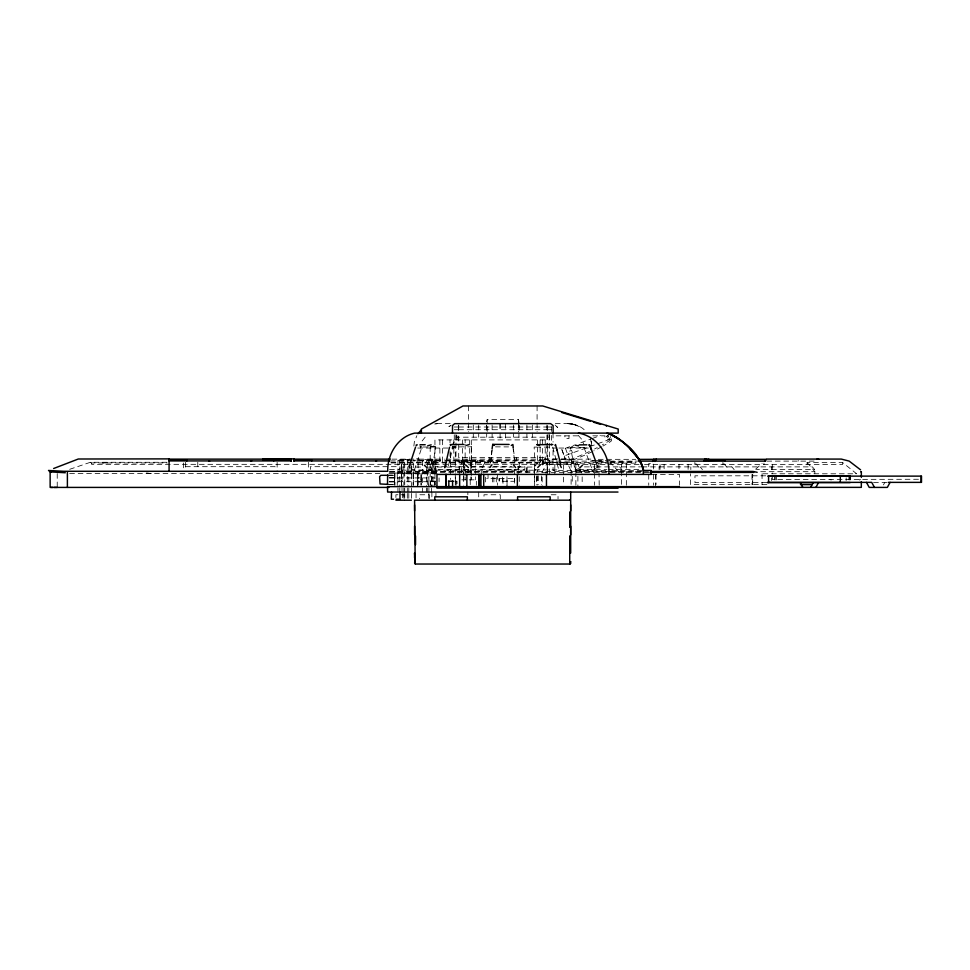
<?xml version="1.0" encoding="UTF-8"?>
<svg xmlns="http://www.w3.org/2000/svg" width="970" height="970" viewBox="0 0 970 970"><rect width="100%" height="100%" fill="white"/><g stroke="black" fill="none" stroke-linecap="round" stroke-linejoin="round"><path stroke-width="0.73" stroke-dasharray="4.85 3.64" d="M401.398 486.625L401.398 467.055L422.556 467.055M434.936 473.045L434.948 460.265M465.139 479.835L465.139 476.961M465.139 475.518L465.139 466.897M465.139 465.454C460.52 455.73 473.13 464.703 465.151 461.247M526.892 472.475L526.904 464.327M389.322 472.463L534.373 472.463L534.373 467.055L517.75 467.055M507.043 485.267L507.055 477.119M435.93 496.798L435.942 493.233M459.21 470.353L459.234 467.055L459.234 473.845M394.547 483.606L394.547 476.052M417.718 481.799C415.584 478.792 420.98 475.07 421.125 479.301C422.338 484.139 415.415 481.92 417.706 477.798M421.113 481.799L421.101 477.798M621.818 461.793L622.085 461.162M420.677 448.043L420.75 446.03M541.903 463.466C544.303 456.53 541.696 468.389 543.224 464.036L542.739 465.054L543.224 461.138A2.716 1.188 90 0 1 543.382 461.114L608.057 461.114M547.638 472.402L547.383 466.885M918.469 479.265L772.338 479.519L772.338 477.252M413.863 446.03L414.36 441.896L416.857 435.712M490.335 463.199L491.887 450.298M490.662 462.617L492.214 449.716M410.904 468.571L414.348 470.159L431.892 470.111L435.772 446.976L432.329 445.388M547.407 467.091L547.419 467.722L547.419 466.994M464.739 460.265C468.437 459.259 473.796 461.744 469.977 465.794M414.348 470.159L421.914 447.012L428.837 447M547.201 463.563L543.527 463.284L547.177 463.078L547.177 468.898L547.686 462.811L543.867 462.472L557.483 462.472M883.452 484.891L884.822 482.369M422.132 440.95L426.715 435.227M541.769 472.608L547.177 463.078M539.296 463.648L540.702 461.283A2.983 0.97 -90 0 1 541.042 460.944L541.042 458.883L568.784 458.919L571.33 460.362L577.283 472.293M536.689 472.414L538.18 469.662M610.178 471.444L540.848 471.444L536.592 472.135M437.191 473.845L401.398 473.845L403.362 471.505L526.904 471.505L526.904 462.278M452.917 443.593L454.275 441.993M389.334 471.287L534.264 471.287L535.792 469.565M519.108 423.211L518.429 419.537L487.207 419.537L486.528 421.732M755.63 469.213L762.129 463.43M461.732 472.39L461.72 460.471L465.588 460.265M859.347 480.017L860.548 479.519M450.626 425.563L448.892 426.667L451.984 424.69M543.564 459.525L593.482 459.077M595.859 468.377L592.415 470.171L575.21 470.292L570.384 447.485L573.828 445.703M570.384 447.485L583.964 447.388L586.268 446.2M575.21 470.292L578.654 468.498M499.15 481.29L499.15 478.574L499.15 481.29L514.561 481.29L514.985 479.58L514.561 478.574L486.685 478.477M514.561 478.574L514.561 481.29M592.428 451.571A220.348 220.348 0 0 1 573.331 459.828L569.839 460.326L565.219 458.749L561.872 449.571L573.84 445.218M580.836 442.672L590.851 439.022M592.039 438.598L600.515 435.506M561.872 449.571L564.2 455.948L611.536 438.719L610.773 436.585M569.62 459.756L570.384 459.477A218.99 218.99 0 0 0 589.323 451.559M69.67 469.31L90.404 462.278L167.434 462.278M855.504 473.639L855.649 473.76M545.273 472.948L547.674 472.414M434.621 424.011L437.567 423.611L433.893 424.011M492.275 460.265C484.988 460.156 480.211 467.625 481.423 474.403M632.367 461.114L631.191 461.793L609.233 461.793M502.072 460.92L500.435 461.599L459.707 461.599L454.312 460.265M387.624 484.588L394.547 484.539M430.231 446.988L435.772 446.976M107.136 462.945L100.322 462.945M436.852 423.611L451.426 423.611M555.325 423.611C565.449 423.199 577.405 422.459 585.043 430.547M572.627 424.011L568.408 423.611M454.275 427.006L458.349 427.006M458.701 427.006L546.934 427.006M547.286 427.006L551.348 427.006M454.275 429.722L458.349 429.722M458.701 429.722L546.934 429.722M547.286 429.722L551.348 429.722M556.089 435.833L579.781 435.833M592.84 435.833L604.953 435.833A2.789 2.789 0 0 0 607.317 439.252A2.789 2.789 0 0 0 610.469 436.548M430.498 446.697L434.936 446.697M452.299 446.697L455.294 446.697L455.294 472.329M417.755 448.043L454.275 448.043L454.275 445.812M557.362 448.043L551.372 448.043L551.372 443.605M558.865 448.043L588.353 448.043M392.038 459.137L416.154 459.137M418.87 459.137L444.502 459.137M446.018 459.137L541.042 459.137M598.272 459.331L635.799 459.331M409.873 459.465L404.732 459.465L404.732 485.109M411.85 460.241L398.621 460.241L398.621 460.92M413.232 460.241L416.154 460.241M418.87 460.241L444.296 460.265M445.642 460.265L549.65 460.265M596.235 460.435L592.015 460.435L592.015 461.114M596.768 460.435L612.531 460.301L612.531 461.114M390.51 460.92L408.988 460.92M410.116 460.92L416.154 460.92M418.87 460.92L541.042 460.92M609.56 461.114L636.635 461.114M766.833 461.114L814.072 461.114L814.072 460.435M597.52 461.793L608.202 461.793M390.898 462.278L561.084 462.278M562.576 462.278L567.038 462.278L571.682 472.341M558.999 462.472L636.15 462.472M807.113 464.509L807.113 462.472L842.554 462.472L856.619 473.796L759.752 473.784M90.404 462.278L91.556 462.957L167.252 462.957M391.092 462.957L537.792 462.957L537.792 464.327M547.686 462.811L561.497 463.151M563.012 463.151L637.047 463.151M598.866 463.539L599.193 485.267M407.958 464.327L91.556 464.327L91.556 462.957M408.952 464.327L512.075 464.327M513.203 464.327L567.038 464.327L567.038 462.278M639 464.509L547.904 464.509L547.904 463.151M644.456 464.509L842.554 464.509L842.554 462.472M185.5 466.691L275.092 466.691L275.092 469.407M463.648 466.691L435.275 466.691L435.275 469.407L524.867 469.407L524.867 466.691L517.398 466.691M471.105 466.691L487.534 466.691M493.512 466.691L511.433 466.691M584.437 466.885L594.986 466.885M596.162 466.885L640.515 466.885M642.007 466.885L812.423 466.885L814.691 469.601L756.442 469.601M428.594 467.055L445.218 467.055M446.733 467.055L464.86 467.055M470.899 467.055L490.553 467.055M492.057 467.055L516.234 467.055M389.528 469.407L399.979 469.407L399.979 466.691L310.388 466.691L310.388 469.407M578.581 469.601L606.977 469.601M608.408 469.601L641.303 469.601M401.398 470.183L534.373 470.195L534.373 472.463M605.765 470.45L553.045 470.45L553.045 448.043M611.791 470.45L641.91 470.45M389.928 471.505L402.016 471.505M611.682 471.444L641.825 471.444M575.865 471.699L648.469 471.699M760.722 471.699L814.848 471.699L814.848 473.772M649.076 472.414L541.066 472.414L540.848 471.444M436.185 473.045L421.016 473.045L421.016 485.109M69.646 473.603L379.84 473.603M388.934 473.603L435.906 473.603M651.961 474.403L679.424 474.403L679.424 485.267M389.394 475.288L394.96 475.288M765.718 475.809L694.969 475.809L694.969 482.599L768.592 482.599M389.115 477.798L397.263 477.798M389.406 477.931L434.56 477.931M461.793 479.835L466.061 479.835M469.25 479.835L476.331 479.835L476.331 485.267M435.627 481.193L428.413 481.193L428.413 485.267M454.736 481.193L457.015 481.193L457.015 485.267M389.406 481.726L434.56 481.726M389.115 481.872L397.263 481.872M873.534 482.369L888.265 482.369M389.394 484.369L394.96 484.369M766.906 484.624L690.531 484.624L690.531 473.772M397.942 494.761L395.905 494.761L395.905 497.477M401.034 494.761L404.053 494.761L404.053 498.835M551.19 494.761L558.029 494.761L558.029 498.835M537.004 447.097L534.143 447.085L535.222 469.88L558.768 469.916L552.73 447.121L538.435 447.097M458.749 460.265L463.745 460.265L463.745 472.305M495.476 446.855L508.559 446.903M489.801 469.771L515.591 469.856M387.624 475.082L394.547 475.118M458.07 460.92C463.454 462.144 465.83 469.371 465.139 474.403M151.259 473.603L144.712 472.669M830.005 479.519L831.205 480.017M466.897 462.314L466.364 462.156M567.899 423.611L573.488 424.423M419.622 445.957L421.914 447.012M429.601 469.056L431.892 470.111M537.792 462.957L537.501 462.278L534.373 467.843L534.373 467.055M555.095 425.005L557.629 427.54L555.082 424.545M464.812 463.296L461.72 460.471M578.314 435.481L581.794 439.349L583.867 444.478M807.113 462.472L814.848 471.699M731.889 466.885L734.169 469.601M723.887 463.624L728.725 469.395M700.17 466.885L702.45 469.601M695.829 463.624L700.655 469.395M619.648 466.885L621.915 469.601M618.411 471.699L610.676 462.472L610.676 464.509M579.284 467.504L576.968 462.472L576.968 464.509M579.854 468.765L582.17 473.796M583.964 447.388L592.415 470.171M611.391 438.767L611.512 439.107A2.037 2.037 0 0 1 610.663 441.532A220.348 220.348 0 0 1 602.964 446.042M610.118 439.228L609.96 440.38A218.99 218.99 0 0 1 602.358 444.83M572.482 452.929L571.56 450.383L567.729 451.777L568.662 454.324M565.449 448.273L569.839 460.326M564.2 455.948L565.219 458.749M534.264 471.287L534.603 472.463M591.057 441.156L591.821 445.848M590.318 438.561L591.591 442.975M513.445 448.928L515.106 463.272M512.924 446.915L514.755 462.69M547.516 469.904L547.65 473.651M584.195 447.279L584.207 448.043M549.541 435.833L549.59 439.907L434.948 439.907L434.936 485.194M518.186 470.353L518.15 467.055L518.186 473.845M538.289 475.846L538.301 484.491M534.615 476.852L534.615 484.406M467.843 469.371L467.855 472.366M401.398 473.845L401.398 464.327L401.398 487.413M850.132 477.167L850.132 479.883M849.914 475.809L849.914 479.883M849.878 475.809L849.878 479.883M849.587 476.124L849.587 479.519M848.883 477.167L848.883 479.883M846.155 477.846L846.155 480.562M798.225 460.435L798.225 461.114M776.509 477.167L776.509 479.883M775.151 477.167L775.151 479.883M774.751 475.809L774.751 479.883M772.29 464.509L772.29 473.772M771.356 466.885L771.356 469.601M771.393 477.858L771.393 480.562M763.972 463.151L763.972 464.509M762.056 473.772L762.056 484.624M751.968 474.548L751.968 484.515M722.917 462.472L722.917 464.509M694.86 462.472L694.86 464.509M690.834 466.885L690.834 469.601M688.106 464.509L688.106 472.451M678.988 464.509L678.988 468.74M664.135 464.509L664.135 468.74M660.049 464.509L660.049 471.699M659.103 466.885L659.103 469.601M656.072 474.403L656.072 484.491M655.623 474.403L655.623 487.364M653.489 468.971L653.489 463.539L648.736 463.539L648.736 467.613M653.489 474.403L653.489 485.267M648.736 474.403L648.736 485.267M626.341 485.267L626.341 463.539L621.588 463.539L621.588 485.267M594.44 464.897L594.44 485.267M582.17 476.803L582.17 484.345M577.89 476.367L577.89 487.413M575.865 485.267L575.865 463.539L571.112 463.539L571.112 485.267M572.264 476.367L572.264 484.648M568.99 435.833L568.99 438.549L564.916 438.549L564.916 435.833M563.364 464.509L563.364 474.403M563.521 477.119L563.521 485.267M554.816 464.509L554.816 474.403M553.045 433.117L553.045 442.077M551.348 426.63L551.372 434.22M551.372 435.445L551.372 442.963M549.65 434.912L549.59 474.403M549.032 433.117L549.032 437.191L456.603 437.191L456.603 433.117M547.674 434.621L547.674 445.181M547.674 446.697L547.674 460.265M547.286 425.648L547.286 433.117M546.934 424.969L546.934 431.759M546.934 434.912L546.934 457.549L458.701 457.549L458.701 434.912M545.225 439.907L545.225 462.302M542.509 439.907L542.509 462.302M542.157 477.119L542.157 486.625M541.405 475.846L541.405 484.491M540.12 439.907L540.12 445.727M540.12 447.182L540.12 460.265M537.525 439.907L537.525 445.727M537.525 447.182L537.525 460.265M537.089 405.969L537.089 431.614M537.101 475.846L537.101 485.267M537.004 475.846L537.004 484.491M536.689 476.9L536.689 484.382M534.361 464.327L534.373 487.413M532.336 424.969L532.336 431.759M532.336 433.117L532.336 437.191M526.904 424.969L526.904 437.191M523.509 460.241L523.509 460.92M519.108 425.284L519.108 431.007M519.277 462.969L519.277 472.487M519.277 476.682L519.277 485.194M518.926 424.969L518.926 437.191M518.429 419.537L518.429 422.253M518.429 422.726L518.429 431.905M516.392 457.549L516.392 460.265M514.524 469.771L514.524 485.194M513.494 424.969L513.494 437.191M506.958 476.682L506.958 486.625M505.467 423.611L505.467 431.759M505.467 433.117L505.528 439.907M502.981 478.477L502.981 485.267M502.448 477.119L502.448 485.267M500.096 423.611L500.096 431.759M500.096 433.117L500.096 439.907M500.277 498.835L500.277 494.761L483.994 494.761L483.994 498.835M500.035 423.611L500.035 431.759M497.61 474.403L497.61 485.267M496.919 460.265L496.919 462.302M496.288 477.119L496.288 485.267M493.888 477.119L493.888 485.267M492.469 477.119L492.469 485.267M492.117 424.969L492.117 437.191M489.244 457.549L489.244 460.265M488.043 474.403L488.043 478.477M487.207 419.537L487.207 422.726M487.207 426.618L487.207 431.905M486.685 424.969L486.685 437.191M486.528 425.284L486.528 432.438M485.546 477.119L485.546 485.267M480.065 460.968L480.065 461.599M478.707 424.969L478.707 437.191M478.707 492.045L478.707 498.835M477.664 460.265L477.664 462.302M475.652 460.265L475.652 475.312M475.652 476.816L475.652 479.835M473.287 424.969L473.287 437.191M471.311 439.907L471.311 460.265M471.25 462.872L471.25 475.591M471.25 477.01L471.25 479.835M470.911 460.265L470.911 475.312M470.911 476.816L470.911 479.835M470.232 479.835L470.232 485.267M469.686 439.907L469.686 460.265M468.534 405.969L468.534 431.614M468.425 469.771L468.425 472.487M467.855 492.045L467.855 494.761M465.139 439.907L465.139 442.817M465.139 444.272L465.139 462.302M463.745 473.809L463.745 479.835M463.672 462.969L463.672 473.845M463.672 476.682L463.672 485.194M462.423 439.907L462.423 462.302M458.701 424.969L458.701 431.759M458.349 425.648L458.349 431.759M457.949 435.833L457.949 439.907M456.13 435.833L456.13 439.907M456.142 481.193L456.142 485.267M455.985 434.475L455.985 460.265M455.451 477.119L455.463 485.267M455.294 473.845L455.294 485.194M454.275 434.778L454.275 443.108M453.827 439.907L453.827 460.265M452.917 445.812L452.917 448.043M450.541 452.723L450.541 479.519M450.019 439.907L450.019 442.817M450.019 451.535L450.019 460.265M449.692 460.265L449.692 462.302M442.575 439.907L442.575 462.302M439.871 439.907L439.871 462.302M439.07 477.931L439.07 481.726M436.633 460.241L436.633 460.92M435.954 473.045L435.954 459.465L427.309 459.465L427.309 486.625M435.36 460.265L435.275 462.678M435.033 481.193L435.033 485.267M434.705 481.193L434.705 485.267M433.238 462.278L433.238 471.505M432.984 459.465L432.984 486.625M431.88 459.465L431.88 486.625M431.88 492.045L431.88 498.835M431.383 459.465L431.383 486.625M431.383 487.971L431.383 492.045M430.413 481.193L430.413 485.267M430.183 446.697L430.183 485.194M429.164 498.835L429.164 494.761L419.658 494.761L419.658 498.835M428.91 459.465L428.91 486.625M428.91 487.971L428.91 492.045M428.91 493.403L428.91 500.193M427.309 487.971L427.309 492.045M426.448 462.484L426.448 459.465L422.374 459.465L422.374 486.625M426.448 468.522L426.448 486.625M426.448 487.971L426.448 492.045M422.374 487.971L422.374 492.045M421.186 473.045L421.186 485.109M418.87 461.283L418.87 458.883L416.154 458.883L416.154 461.283M418.082 462.969L418.082 485.194M417.791 486.625L417.791 473.045L394.547 473.045L394.547 486.625M417.621 473.045L417.621 486.625M416.057 493.487L416.057 497.792M413.547 473.845L413.547 485.194M413.329 462.969L413.329 485.194M413.123 473.845L413.123 485.194M411.377 465.503L411.377 486.625M411.377 487.971L411.377 492.045M411.377 493.403L411.377 498.835M408.807 468.522L408.807 486.625M408.807 487.971L408.807 492.045M408.807 493.403L408.807 500.193M407.303 459.465L407.303 485.109M407.303 487.971L407.303 492.045M407.303 493.403L407.303 500.193M404.732 487.971L404.732 492.045M404.732 493.403L404.732 500.193M403.859 486.625L403.859 459.465L397.942 459.465L397.942 486.625M403.859 487.971L403.859 492.045M403.859 493.403L403.859 500.193M402.635 493.487L402.635 497.792M402.016 459.465L402.016 486.625M402.016 487.971L402.016 492.045M399.798 459.465L399.798 486.625M399.798 487.971L399.798 492.045M397.942 487.971L397.942 492.045M397.263 473.675L397.263 485.17M394.96 473.675L394.96 485.17M394.596 473.045L394.596 485.109M308.351 462.278L308.351 471.505M277.129 462.278L277.129 471.505M197.783 462.278L197.783 466.691M185.5 462.278L185.5 469.407M183.463 462.957L183.463 471.505M57.23 473.53L57.23 487.413M601.667 446.77A220.348 220.348 0 0 1 593.761 450.904M597.205 447.619A218.99 218.99 0 0 1 594.598 448.964M471.614 446.806L470.923 469.783L447.328 469.977L452.978 446.964L471.614 446.806M606.674 436.306C608.093 440.028 609.609 433.469 606.687 436.221C608.093 440.162 609.548 433.323 606.674 436.306M572.106 424.011L568.129 423.611L574.264 424.423L579.987 426.788L572.106 424.011M571.973 461.55L571.512 460.847L573.125 463.357L571.973 461.55M752.696 484.515L752.696 474.56L752.599 484.515"/><path stroke-width="1.45" d="M459.647 486.625L459.671 474.403M861.336 481.653L861.324 487.364L460.144 487.413M861.336 477.373L861.348 471.662M414.578 534.882L414.578 526.176M570.687 526.176L570.687 534.882M414.578 510.911L414.578 504.885M570.687 504.885L570.687 510.911M391.541 492.045L391.359 499.235L393.553 499.235M387.721 470.353C387.539 453.96 398.039 436.839 414.675 433.117L618.181 433.117L618.205 429.043L542.715 405.969L462.993 405.969L421.392 429.031L421.368 433.117M492.069 448.867L492.736 444.393L509.129 444.442M556.986 450.08L555.531 444.551L555.01 445.521M449.522 447.267L444.793 467.746M489.814 467.491L491.984 464.751M415.512 447.218L409.243 466.352L409.752 468.037M606.347 426.133L606.553 425.478M444.66 467.007L445.97 464.994M409.243 466.352L409.776 465.333M656.266 459.077L655.029 461.478A2.716 1.188 -90 0 1 655.623 461.114L765.33 461.114A2.716 1.188 -90 0 0 765.015 461.283L766.676 459.077L841.269 459.077L849.15 461.089L860.584 469.844M810.653 487.364L813.248 482.599M815.915 487.364L818.498 482.599M890.084 482.369L887.344 487.413L869.205 487.413L866.465 482.369M582.594 465.127L579.793 467.904M561.29 467.54L560.078 464.763M417.973 433.711L420.992 430.171M540.46 464.727L537.744 467.491M511.263 445.46L512.887 444.478L513.275 447.497M388.934 487.413L50.149 487.413L50.137 471.881L65.317 472.754M536.665 444.709L552.779 444.539M466.267 445.448L469.08 444.575M427.709 445.776L431.177 444.854M597.011 467.782L597.605 466.534L596.938 465.018M250.927 461.223L251.666 460.968M375.814 461.223L376.554 460.968M450.723 445.57L450.177 444.563L463.999 444.442M588.56 445.012L589.736 445.145L596.526 463.502M574.967 445.109L578.484 445.885M53.617 468.522L78.303 459.004L169.083 458.883L169.083 471.287M569.79 500.193L570.687 499.235L570.687 492.045M579.163 444.89L586.801 444.83M419.998 444.733L425.2 444.721M262.882 458.883L294.068 458.883L293.971 461.283M169.059 459.137L291.267 459.137M294.068 459.137L390.522 459.137M643.425 474.403C643.062 455.197 623.213 439.677 606.941 433.117C620.545 436.779 630.391 448.734 638.842 459.38L653.828 459.331M708.052 459.331L766.07 459.331M262.882 459.562L263.549 460.241L291.267 460.241M294.068 460.241L311.746 460.241L311.746 460.92M169.083 460.92L291.267 460.92M293.971 460.92L389.637 460.92M638.066 461.114L654.58 461.114M643.425 470.45L651.112 470.45L651.112 474.403M387.818 471.287L63.765 471.287L48.5 470.474L49.579 470.983M650.87 471.444L751.835 471.444A20.637 9.276 -14.2 0 1 753.059 471.468L757.182 472.293M650.082 472.414L753.751 472.414M651.44 474.403L436.961 474.403L436.961 488.116L618.12 488.116M388 475.288L380.798 475.312L379.609 476.719L380.046 483.957L388 484.369M850.132 475.809L768.592 475.809L768.592 482.599M767.743 476.124L921.5 476.124L921.5 482.369L888.265 482.369M448.443 481.193L453.463 481.193M767.743 482.369L871.727 482.369L874.467 487.413M767.221 482.599L850.132 482.599M800.456 484.624L812.229 484.624M679.424 486.625L387.515 486.625L387.624 492.045L617.999 492.045M50.84 487.413L52.744 487.413M54.017 487.413L57.303 487.413M396.257 499.235L399.979 499.235L399.979 492.045M395.905 500.193L404.053 500.193M404.732 500.193L411.377 500.193M415.536 564.031L569.729 564.031M537.186 444.515L539.514 445.497M492.736 444.393L494.276 445.412M263.549 460.241L262.87 458.883M333.801 460.968L334.541 461.223M208.914 460.968L209.653 461.223M51.095 472.39L50.137 471.881M561.715 412.48L590.512 421.283M593.397 422.168L600.588 424.375M578.423 433.117C597.568 436.185 610.288 455.706 608.857 474.403M417.318 444.89L416.324 444.89L416.154 445.812M610.118 433.966C624.268 441.483 638.563 453.863 643.425 469.589C642.067 461.32 635.362 455.075 630.197 448.928M611.088 434.305L619.527 439.398M427.309 467.989L424.411 465.297M274.146 460.192L273.734 458.883M468.401 467.552L465.636 464.836M513.47 464.824L515.616 467.576M638.842 459.38L641.849 464.412L643.425 469.589M800.226 482.599L802.82 487.364M589.736 445.145L591.542 450.056M556.938 449.922L560.527 463.454M387.806 475.894L387.624 475.082L387.527 484.224M724.784 461.114L724.784 460.301L704.269 460.435L704.269 461.114M414.59 557.811L414.578 553.021L415.184 562.212L414.578 500.193L570.687 500.193L570.687 553.021M921.063 476.124L921.063 482.369M840.311 476.124L840.311 482.369M709.021 460.435L709.021 459.331A33.259 14.574 -90 0 0 707.227 459.077L653.828 459.077L652.592 461.478A2.716 1.188 -90 0 1 653.186 461.114M569.729 511.93L569.729 527.341M569.729 535.901L569.729 562.115M553.155 433.117L553.094 425.527L550.56 423.611L454.59 423.66L452.529 425.527L452.481 433.117M550.16 500.193L550.16 496.798L517.58 496.798L517.58 500.18M546.462 474.403L546.462 486.625M517.362 474.403L517.362 486.625M483.715 474.403L483.715 486.625M480.95 474.403L480.95 486.625M479.447 474.403L479.447 486.625M478.792 474.403L478.792 486.625M467.358 500.18L467.358 496.798L434.778 496.798L434.778 500.193M466.873 474.403L466.873 486.625M460.556 486.625L460.556 488.116M452.578 481.193L452.578 486.625M448.819 481.193L448.819 486.625M446.224 474.403L446.224 486.625M445.848 474.403L445.848 486.625M415.536 535.901L415.536 544.703M291.267 458.883L291.267 461.283M273.734 460.241L273.734 460.92M186.846 460.92L186.846 460.241L169.059 460.241L169.059 458.883M67.391 472.402L67.391 487.413M817.031 459.077A33.259 14.574 -90 0 1 818.838 459.331M704.79 459.077A33.259 14.574 -90 0 1 706.584 459.331M570.081 562.091L570.687 561.812L570.081 562.091M415.184 563.825L414.578 563.024L415.184 563.825M860.827 471.881L860.827 471.759M860.657 471.578L860.657 471.578M570.687 563.024L570.081 563.873L570.687 563.024"/></g></svg>
